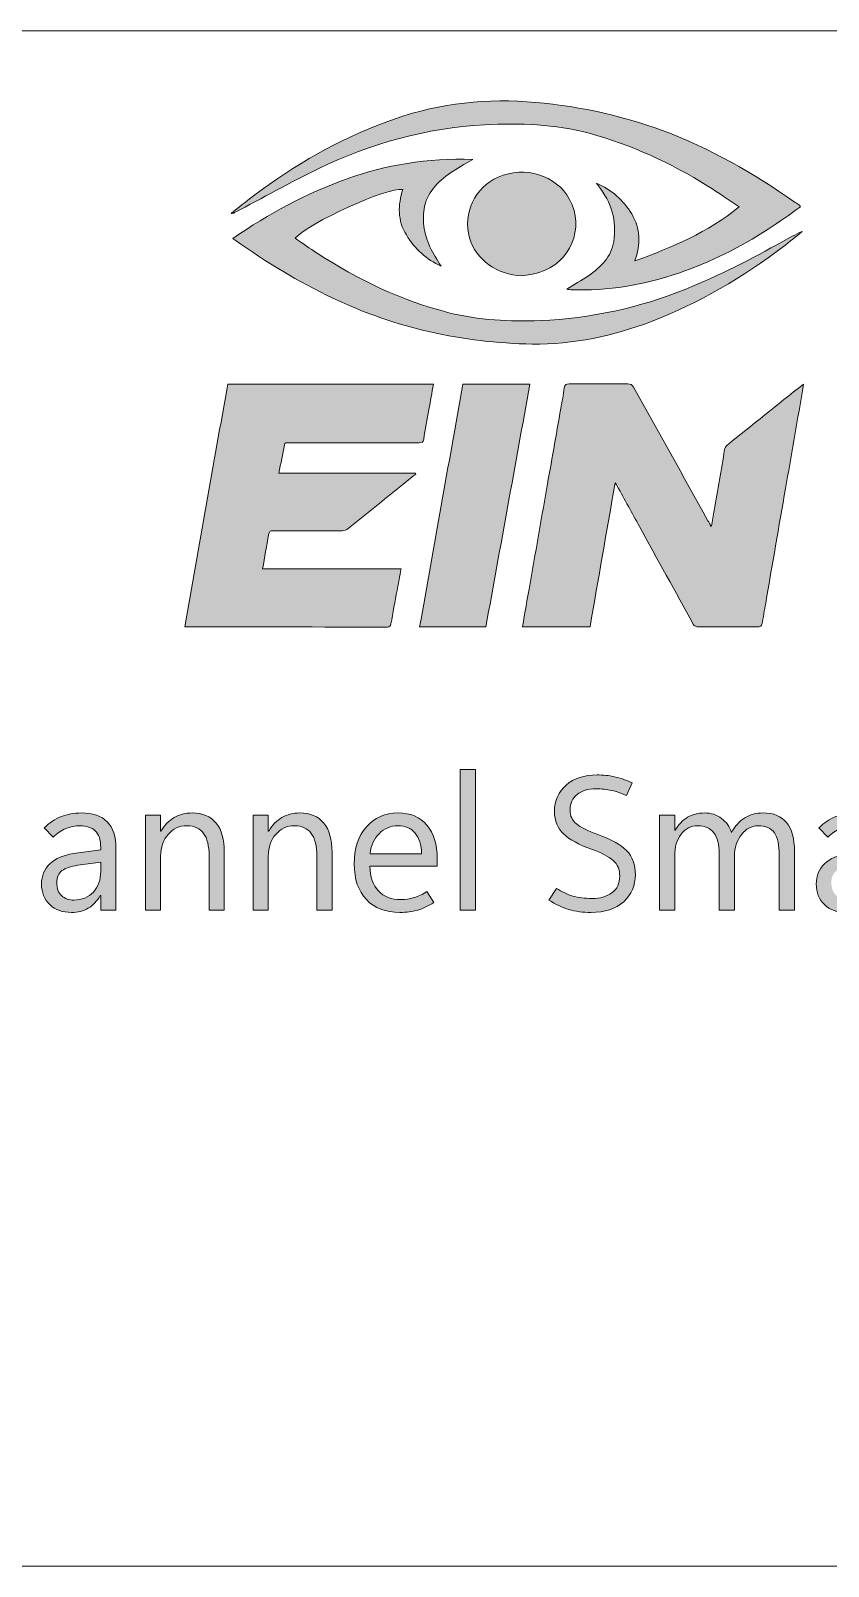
# Model space of a CAD drawing. Extents: x 0 to 482, y 0 to 298.
# Drawn here: x 151 to 305.5, y 0 to 297.7 of the extents above; entities that cross this region are included whole.
import ezdxf

# ---------------------------------------------------------------- set-up
doc = ezdxf.new("R2010")
doc.units = 0
doc.header["$MEASUREMENT"] = 0
doc.layers.add('Layer 1', color=7, linetype='Continuous')

# ---------------------------------------------------------------- blocks, each defined once
blk = doc.blocks.new('block 2')
at = {"layer": 'Layer 1', "true_color": 0x231f20}
h = blk.add_hatch(color=250, dxfattribs=at)
h.dxf.hatch_style = 2
edge = h.paths.add_edge_path()
edge.add_spline(control_points=[(300.09, 263.54), (297.99, 262.08), (295.95, 260.58), (293.83, 259.2), (288.41, 255.68), (282.65, 252.81), (276.53, 250.71), (269.75, 248.38), (262.8, 247.16), (255.61, 247.48), (255.36, 247.49), (255.11, 247.52), (254.87, 247.55), (254.83, 247.55), (254.79, 247.61), (254.8, 247.6), (256.2, 248.45), (257.66, 249.23), (259.01, 250.17), (261.37, 251.83), (263.48, 253.84), (263.93, 256.83), (264.52, 260.79), (263.47, 264.43), (260.94, 267.59), (260.81, 267.76), (260.67, 267.92), (260.57, 268.13), (263.51, 266.9), (265.74, 264.82), (267.39, 262.16), (269.15, 259.35), (269.11, 256.32), (268.03, 253.05), (275.22, 255.73), (282.16, 258.55), (288.2, 263.52), (286.1, 264.93), (284.16, 266.31), (282.14, 267.57), (274.95, 272.04), (267.35, 275.59), (259.14, 277.8), (252.49, 279.59), (245.74, 279.81), (238.92, 279.44), (227.61, 278.84), (216.92, 275.86), (206.78, 270.95), (201.25, 268.27), (195.89, 265.26), (190.46, 262.41), (190.27, 262.31), (190.08, 262.21), (189.79, 262.26), (191.24, 263.4), (192.67, 264.57), (194.15, 265.68), (202.09, 271.65), (210.61, 276.57), (219.95, 280.04), (228.71, 283.3), (237.72, 284.58), (247.05, 283.91), (256.09, 283.26), (264.87, 281.48), (273.36, 278.32), (282.59, 274.88), (291.04, 270.01), (299.09, 264.4), (299.36, 264.22), (299.63, 264.03), (299.89, 263.84), (299.93, 263.81), (299.95, 263.76), (300.09, 263.54)], knot_values=[0, 0, 0, 0, 1, 1, 1, 2, 2, 2, 3, 3, 3, 4, 4, 4, 5, 5, 5, 6, 6, 6, 7, 7, 7, 8, 8, 8, 9, 9, 9, 10, 10, 10, 11, 11, 11, 12, 12, 12, 13, 13, 13, 14, 14, 14, 15, 15, 15, 16, 16, 16, 17, 17, 17, 18, 18, 18, 19, 19, 19, 20, 20, 20, 21, 21, 21, 22, 22, 22, 23, 23, 23, 24, 24, 24, 25, 25, 25, 25], degree=3, periodic=0)
edge.add_line((300.09, 263.54), (300.09, 263.54))
h = blk.add_hatch(color=250, dxfattribs=at)
h.dxf.hatch_style = 2
edge = h.paths.add_edge_path()
edge.add_spline(control_points=[(190.12, 257.42), (204.18, 266.98), (219.1, 273.41), (236.59, 272.71), (235.02, 271.78), (233.6, 271.04), (232.3, 270.13), (229.81, 268.38), (227.65, 266.28), (227.17, 263.1), (226.79, 260.57), (227.24, 258.08), (228.31, 255.76), (228.91, 254.47), (229.74, 253.28), (230.47, 252.04), (227.62, 253.34), (225.39, 255.41), (223.74, 258.08), (222.01, 260.89), (222.1, 263.89), (223.05, 266.93), (219.97, 267.32), (204.83, 260.46), (202.22, 257.45), (203.64, 256.47), (205.04, 255.46), (206.48, 254.53), (214.4, 249.38), (222.8, 245.34), (232, 243.02), (237.82, 241.55), (243.73, 241.26), (249.7, 241.5), (259.44, 241.89), (268.82, 243.94), (277.85, 247.59), (284.35, 250.21), (290.56, 253.42), (296.67, 256.83), (297.88, 257.51), (299.09, 258.2), (300.41, 258.74), (299.21, 257.77), (298.02, 256.79), (296.8, 255.85), (288.94, 249.86), (280.5, 244.88), (271.25, 241.34), (263.81, 238.49), (256.13, 236.83), (248.12, 236.94), (234.61, 237.14), (221.72, 240.05), (209.5, 245.84), (202.84, 248.99), (196.58, 252.82), (190.57, 257.07), (190.47, 257.14), (190.38, 257.22), (190.12, 257.42)], knot_values=[0, 0, 0, 0, 1, 1, 1, 2, 2, 2, 3, 3, 3, 4, 4, 4, 5, 5, 5, 6, 6, 6, 7, 7, 7, 8, 8, 8, 9, 9, 9, 10, 10, 10, 11, 11, 11, 12, 12, 12, 13, 13, 13, 14, 14, 14, 15, 15, 15, 16, 16, 16, 17, 17, 17, 18, 18, 18, 19, 19, 19, 20, 20, 20, 20], degree=3, periodic=0)
edge.add_line((190.12, 257.42), (190.12, 257.42))
h = blk.add_hatch(color=250, dxfattribs=at)
h.dxf.hatch_style = 2
edge = h.paths.add_edge_path()
edge.add_spline(control_points=[(246.09, 250.15), (241.36, 250.31), (237.19, 253.31), (235.99, 257.53), (234.64, 262.31), (236.97, 267.24), (241.55, 269.3), (246.68, 271.59), (252.81, 269.68), (255.36, 264.99), (258.37, 259.43), (255.52, 252.59), (249.4, 250.79), (248.33, 250.48), (247.2, 250.36), (246.09, 250.15)], knot_values=[0, 0, 0, 0, 1, 1, 1, 2, 2, 2, 3, 3, 3, 4, 4, 4, 5, 5, 5, 5], degree=3, periodic=0)
edge.add_line((246.09, 250.15), (246.09, 250.15))
h = blk.add_hatch(color=250, dxfattribs=at)
h.dxf.hatch_style = 2
edge = h.paths.add_edge_path()
edge.add_spline(control_points=[(264.18, 210.03), (262.54, 200.61), (260.93, 191.38), (259.32, 182.14), (259.32, 182.14), (246.23, 182.14), (246.23, 182.14), (246.71, 184.83), (247.17, 187.47), (247.63, 190.11), (248.72, 196.33), (249.81, 202.55), (250.9, 208.77), (251.82, 214), (252.74, 219.23), (253.66, 224.46), (253.9, 225.79), (254.16, 227.12), (254.34, 228.46), (254.42, 229.07), (254.67, 229.22), (255.26, 229.22), (259.05, 229.19), (262.84, 229.19), (266.63, 229.22), (267.18, 229.22), (267.47, 229.04), (267.74, 228.57), (272.54, 219.94), (277.35, 211.32), (282.17, 202.7), (282.35, 202.37), (282.53, 202.05), (282.82, 201.55), (283.04, 202.72), (283.23, 203.71), (283.4, 204.7), (284.07, 208.63), (284.72, 212.56), (285.4, 216.48), (285.45, 216.77), (285.61, 217.12), (285.83, 217.3), (290.71, 221.23), (295.61, 225.14), (300.65, 229.17), (300.56, 228.5), (300.5, 227.98), (300.41, 227.46), (299.34, 221.29), (298.27, 215.12), (297.2, 208.94), (295.91, 201.54), (294.63, 194.13), (293.35, 186.73), (293.11, 185.34), (292.88, 183.96), (292.6, 182.59), (292.56, 182.39), (292.24, 182.11), (292.04, 182.11), (288.05, 182.08), (284.06, 182.08), (280.07, 182.11), (279.81, 182.12), (279.45, 182.41), (279.31, 182.66), (275.83, 188.95), (272.37, 195.26), (268.9, 201.56), (267.47, 204.17), (266.03, 206.78), (264.59, 209.4), (264.5, 209.57), (264.38, 209.72), (264.18, 210.03)], knot_values=[0, 0, 0, 0, 1, 1, 1, 2, 2, 2, 3, 3, 3, 4, 4, 4, 5, 5, 5, 6, 6, 6, 7, 7, 7, 8, 8, 8, 9, 9, 9, 10, 10, 10, 11, 11, 11, 12, 12, 12, 13, 13, 13, 14, 14, 14, 15, 15, 15, 16, 16, 16, 17, 17, 17, 18, 18, 18, 19, 19, 19, 20, 20, 20, 21, 21, 21, 22, 22, 22, 23, 23, 23, 24, 24, 24, 25, 25, 25, 25], degree=3, periodic=0)
edge.add_line((264.18, 210.03), (264.18, 210.03))
h = blk.add_hatch(color=250, dxfattribs=at)
h.dxf.hatch_style = 2
edge = h.paths.add_edge_path()
edge.add_spline(control_points=[(180.81, 182.14), (183.59, 197.84), (186.36, 213.48), (189.14, 229.16), (189.14, 229.16), (228.98, 229.16), (228.98, 229.16), (228.69, 227.5), (228.41, 225.88), (228.12, 224.25), (227.78, 222.33), (227.4, 220.41), (227.11, 218.48), (227.01, 217.84), (226.7, 217.81), (226.2, 217.81), (219.45, 217.82), (212.7, 217.82), (205.95, 217.82), (204.25, 217.82), (202.54, 217.82), (200.84, 217.82), (200.5, 217.82), (200.2, 217.84), (200.12, 217.38), (199.79, 215.58), (199.42, 213.79), (199.05, 211.9), (199.05, 211.9), (225.48, 211.9), (225.48, 211.9), (225.5, 211.85), (225.52, 211.8), (225.55, 211.74), (224.61, 210.98), (223.67, 210.21), (222.73, 209.45), (219.32, 206.68), (215.92, 203.91), (212.5, 201.16), (212.18, 200.91), (211.69, 200.75), (211.29, 200.75), (206.84, 200.72), (202.4, 200.72), (197.96, 200.75), (197.36, 200.75), (197.13, 200.59), (197.04, 199.99), (196.69, 197.81), (196.29, 195.64), (195.9, 193.39), (195.9, 193.39), (222.72, 193.39), (222.72, 193.39), (222.45, 191.93), (222.21, 190.55), (221.95, 189.18), (221.55, 187.01), (221.14, 184.85), (220.76, 182.67), (220.68, 182.26), (220.55, 182.08), (220.09, 182.08), (207.14, 182.09), (194.18, 182.09), (181.23, 182.09), (181.13, 182.09), (181.04, 182.11), (180.81, 182.14)], knot_values=[0, 0, 0, 0, 1, 1, 1, 2, 2, 2, 3, 3, 3, 4, 4, 4, 5, 5, 5, 6, 6, 6, 7, 7, 7, 8, 8, 8, 9, 9, 9, 10, 10, 10, 11, 11, 11, 12, 12, 12, 13, 13, 13, 14, 14, 14, 15, 15, 15, 16, 16, 16, 17, 17, 17, 18, 18, 18, 19, 19, 19, 20, 20, 20, 21, 21, 21, 22, 22, 22, 23, 23, 23, 23], degree=3, periodic=0)
edge.add_line((180.81, 182.14), (180.81, 182.14))
h = blk.add_hatch(color=250, dxfattribs=at)
h.dxf.hatch_style = 2
edge = h.paths.add_edge_path()
edge.add_spline(control_points=[(234.69, 229.16), (234.69, 229.16), (247.67, 229.16), (247.67, 229.16), (244.83, 213.45), (241.99, 197.8), (239.15, 182.13), (239.15, 182.13), (226.32, 182.13), (226.32, 182.13), (229.11, 197.82), (231.89, 213.46), (234.69, 229.16)], knot_values=[0, 0, 0, 0, 1, 1, 1, 2, 2, 2, 3, 3, 3, 4, 4, 4, 4], degree=3, periodic=0)
edge.add_line((234.69, 229.16), (234.69, 229.16))
at = {"layer": 'Layer 1', "lineweight": 0}
blk.add_lwpolyline([(0, 297.68), (481.89, 297.68), (481.89, 0), (0, 0), (0, 297.68)], dxfattribs=at)
for points, knots in [([(300.09, 263.54), (297.99, 262.08), (295.95, 260.58), (293.83, 259.2), (288.41, 255.68), (282.65, 252.81), (276.53, 250.71), (269.75, 248.38), (262.8, 247.16), (255.61, 247.48), (255.36, 247.49), (255.11, 247.52), (254.87, 247.55), (254.83, 247.55), (254.79, 247.61), (254.8, 247.6), (256.2, 248.45), (257.66, 249.23), (259.01, 250.17), (261.37, 251.83), (263.48, 253.84), (263.93, 256.83), (264.52, 260.79), (263.47, 264.43), (260.94, 267.59), (260.81, 267.76), (260.67, 267.92), (260.57, 268.13), (263.51, 266.9), (265.74, 264.82), (267.39, 262.16), (269.15, 259.35), (269.11, 256.32), (268.03, 253.05), (275.22, 255.73), (282.16, 258.55), (288.2, 263.52), (286.1, 264.93), (284.16, 266.31), (282.14, 267.57), (274.95, 272.04), (267.35, 275.59), (259.14, 277.8), (252.49, 279.59), (245.74, 279.81), (238.92, 279.44), (227.61, 278.84), (216.92, 275.86), (206.78, 270.95), (201.25, 268.27), (195.89, 265.26), (190.46, 262.41), (190.27, 262.31), (190.08, 262.21), (189.79, 262.26), (191.24, 263.4), (192.67, 264.57), (194.15, 265.68), (202.09, 271.65), (210.61, 276.57), (219.95, 280.04), (228.71, 283.3), (237.72, 284.58), (247.05, 283.91), (256.09, 283.26), (264.87, 281.48), (273.36, 278.32), (282.59, 274.88), (291.04, 270.01), (299.09, 264.4), (299.36, 264.22), (299.63, 264.03), (299.89, 263.84), (299.93, 263.81), (299.95, 263.76), (300.09, 263.54)], [0, 0, 0, 0, 1, 1, 1, 2, 2, 2, 3, 3, 3, 4, 4, 4, 5, 5, 5, 6, 6, 6, 7, 7, 7, 8, 8, 8, 9, 9, 9, 10, 10, 10, 11, 11, 11, 12, 12, 12, 13, 13, 13, 14, 14, 14, 15, 15, 15, 16, 16, 16, 17, 17, 17, 18, 18, 18, 19, 19, 19, 20, 20, 20, 21, 21, 21, 22, 22, 22, 23, 23, 23, 24, 24, 24, 25, 25, 25, 25]), ([(190.12, 257.42), (204.18, 266.98), (219.1, 273.41), (236.59, 272.71), (235.02, 271.78), (233.6, 271.04), (232.3, 270.13), (229.81, 268.38), (227.65, 266.28), (227.17, 263.1), (226.79, 260.57), (227.24, 258.08), (228.31, 255.76), (228.91, 254.47), (229.74, 253.28), (230.47, 252.04), (227.62, 253.34), (225.39, 255.41), (223.74, 258.08), (222.01, 260.89), (222.1, 263.89), (223.05, 266.93), (219.97, 267.32), (204.83, 260.46), (202.22, 257.45), (203.64, 256.47), (205.04, 255.46), (206.48, 254.53), (214.4, 249.38), (222.8, 245.34), (232, 243.02), (237.82, 241.55), (243.73, 241.26), (249.7, 241.5), (259.44, 241.89), (268.82, 243.94), (277.85, 247.59), (284.35, 250.21), (290.56, 253.42), (296.67, 256.83), (297.88, 257.51), (299.09, 258.2), (300.41, 258.74), (299.21, 257.77), (298.02, 256.79), (296.8, 255.85), (288.94, 249.86), (280.5, 244.88), (271.25, 241.34), (263.81, 238.49), (256.13, 236.83), (248.12, 236.94), (234.61, 237.14), (221.72, 240.05), (209.5, 245.84), (202.84, 248.99), (196.58, 252.82), (190.57, 257.07), (190.47, 257.14), (190.38, 257.22), (190.12, 257.42)], [0, 0, 0, 0, 1, 1, 1, 2, 2, 2, 3, 3, 3, 4, 4, 4, 5, 5, 5, 6, 6, 6, 7, 7, 7, 8, 8, 8, 9, 9, 9, 10, 10, 10, 11, 11, 11, 12, 12, 12, 13, 13, 13, 14, 14, 14, 15, 15, 15, 16, 16, 16, 17, 17, 17, 18, 18, 18, 19, 19, 19, 20, 20, 20, 20]), ([(246.09, 250.15), (241.36, 250.31), (237.19, 253.31), (235.99, 257.53), (234.64, 262.31), (236.97, 267.24), (241.55, 269.3), (246.68, 271.59), (252.81, 269.68), (255.36, 264.99), (258.37, 259.43), (255.52, 252.59), (249.4, 250.79), (248.33, 250.48), (247.2, 250.36), (246.09, 250.15)], [0, 0, 0, 0, 1, 1, 1, 2, 2, 2, 3, 3, 3, 4, 4, 4, 5, 5, 5, 5]), ([(264.18, 210.03), (262.54, 200.61), (260.93, 191.38), (259.32, 182.14), (259.32, 182.14), (246.23, 182.14), (246.23, 182.14), (246.71, 184.83), (247.17, 187.47), (247.63, 190.11), (248.72, 196.33), (249.81, 202.55), (250.9, 208.77), (251.82, 214), (252.74, 219.23), (253.66, 224.46), (253.9, 225.79), (254.16, 227.12), (254.34, 228.46), (254.42, 229.07), (254.67, 229.22), (255.26, 229.22), (259.05, 229.19), (262.84, 229.19), (266.63, 229.22), (267.18, 229.22), (267.47, 229.04), (267.74, 228.57), (272.54, 219.94), (277.35, 211.32), (282.17, 202.7), (282.35, 202.37), (282.53, 202.05), (282.82, 201.55), (283.04, 202.72), (283.23, 203.71), (283.4, 204.7), (284.07, 208.63), (284.72, 212.56), (285.4, 216.48), (285.45, 216.77), (285.61, 217.12), (285.83, 217.3), (290.71, 221.23), (295.61, 225.14), (300.65, 229.17), (300.56, 228.5), (300.5, 227.98), (300.41, 227.46), (299.34, 221.29), (298.27, 215.12), (297.2, 208.94), (295.91, 201.54), (294.63, 194.13), (293.35, 186.73), (293.11, 185.34), (292.88, 183.96), (292.6, 182.59), (292.56, 182.39), (292.24, 182.11), (292.04, 182.11), (288.05, 182.08), (284.06, 182.08), (280.07, 182.11), (279.81, 182.12), (279.45, 182.41), (279.31, 182.66), (275.83, 188.95), (272.37, 195.26), (268.9, 201.56), (267.47, 204.17), (266.03, 206.78), (264.59, 209.4), (264.5, 209.57), (264.38, 209.72), (264.18, 210.03)], [0, 0, 0, 0, 1, 1, 1, 2, 2, 2, 3, 3, 3, 4, 4, 4, 5, 5, 5, 6, 6, 6, 7, 7, 7, 8, 8, 8, 9, 9, 9, 10, 10, 10, 11, 11, 11, 12, 12, 12, 13, 13, 13, 14, 14, 14, 15, 15, 15, 16, 16, 16, 17, 17, 17, 18, 18, 18, 19, 19, 19, 20, 20, 20, 21, 21, 21, 22, 22, 22, 23, 23, 23, 24, 24, 24, 25, 25, 25, 25]), ([(180.81, 182.14), (183.59, 197.84), (186.36, 213.48), (189.14, 229.16), (189.14, 229.16), (228.98, 229.16), (228.98, 229.16), (228.69, 227.5), (228.41, 225.88), (228.12, 224.25), (227.78, 222.33), (227.4, 220.41), (227.11, 218.48), (227.01, 217.84), (226.7, 217.81), (226.2, 217.81), (219.45, 217.82), (212.7, 217.82), (205.95, 217.82), (204.25, 217.82), (202.54, 217.82), (200.84, 217.82), (200.5, 217.82), (200.2, 217.84), (200.12, 217.38), (199.79, 215.58), (199.42, 213.79), (199.05, 211.9), (199.05, 211.9), (225.48, 211.9), (225.48, 211.9), (225.5, 211.85), (225.52, 211.8), (225.55, 211.74), (224.61, 210.98), (223.67, 210.21), (222.73, 209.45), (219.32, 206.68), (215.92, 203.91), (212.5, 201.16), (212.18, 200.91), (211.69, 200.75), (211.29, 200.75), (206.84, 200.72), (202.4, 200.72), (197.96, 200.75), (197.36, 200.75), (197.13, 200.59), (197.04, 199.99), (196.69, 197.81), (196.29, 195.64), (195.9, 193.39), (195.9, 193.39), (222.72, 193.39), (222.72, 193.39), (222.45, 191.93), (222.21, 190.55), (221.95, 189.18), (221.55, 187.01), (221.14, 184.85), (220.76, 182.67), (220.68, 182.26), (220.55, 182.08), (220.09, 182.08), (207.14, 182.09), (194.18, 182.09), (181.23, 182.09), (181.13, 182.09), (181.04, 182.11), (180.81, 182.14)], [0, 0, 0, 0, 1, 1, 1, 2, 2, 2, 3, 3, 3, 4, 4, 4, 5, 5, 5, 6, 6, 6, 7, 7, 7, 8, 8, 8, 9, 9, 9, 10, 10, 10, 11, 11, 11, 12, 12, 12, 13, 13, 13, 14, 14, 14, 15, 15, 15, 16, 16, 16, 17, 17, 17, 18, 18, 18, 19, 19, 19, 20, 20, 20, 21, 21, 21, 22, 22, 22, 23, 23, 23, 23]), ([(234.69, 229.16), (234.69, 229.16), (247.67, 229.16), (247.67, 229.16), (244.83, 213.45), (241.99, 197.8), (239.15, 182.13), (239.15, 182.13), (226.32, 182.13), (226.32, 182.13), (229.11, 197.82), (231.89, 213.46), (234.69, 229.16)], [0, 0, 0, 0, 1, 1, 1, 2, 2, 2, 3, 3, 3, 4, 4, 4, 4])]:
    blk.add_open_spline(points, degree=3, knots=knots, dxfattribs=at)
blk = doc.blocks.new('block 3')
at = {"layer": 'Layer 1', "true_color": 0x231f20}
h = blk.add_hatch(color=250, dxfattribs=at)
h.dxf.hatch_style = 2
h.paths.add_polyline_path([(234.17, 127.18), (234.17, 154.46), (237.12, 154.46), (237.12, 127.18)])
h = blk.add_hatch(color=250, dxfattribs=at)
h.dxf.hatch_style = 2
edge = h.paths.add_edge_path()
edge.add_spline(control_points=[(251.35, 129.16), (251.35, 129.16), (252.83, 131.42), (252.83, 131.42), (253.88, 130.74), (254.94, 130.24), (256, 129.93), (257.05, 129.62), (258.28, 129.46), (259.68, 129.46), (261.26, 129.46), (262.55, 129.83), (263.56, 130.57), (264.58, 131.31), (265.08, 132.38), (265.08, 133.8), (265.08, 135.06), (264.65, 136.07), (263.8, 136.82), (262.94, 137.58), (261.53, 138.31), (259.58, 139.02), (257.15, 139.89), (255.36, 140.88), (254.19, 141.98), (253.02, 143.08), (252.43, 144.52), (252.43, 146.32), (252.43, 148.43), (253.19, 150.14), (254.71, 151.45), (256.23, 152.76), (258.22, 153.41), (260.69, 153.41), (261.84, 153.41), (262.97, 153.29), (264.08, 153.04), (265.18, 152.8), (266.32, 152.4), (267.49, 151.85), (267.49, 151.85), (266.36, 149.42), (266.36, 149.42), (265.38, 149.87), (264.42, 150.2), (263.49, 150.41), (262.56, 150.61), (261.56, 150.71), (260.48, 150.71), (258.93, 150.71), (257.71, 150.35), (256.81, 149.62), (255.91, 148.9), (255.46, 147.89), (255.46, 146.61), (255.46, 145.48), (255.87, 144.58), (256.7, 143.91), (257.53, 143.24), (258.9, 142.56), (260.84, 141.86), (263.43, 140.92), (265.29, 139.88), (266.41, 138.73), (267.54, 137.58), (268.11, 136.02), (268.11, 134.07), (268.11, 131.98), (267.35, 130.24), (265.84, 128.84), (264.33, 127.44), (262.2, 126.75), (259.47, 126.75), (257.93, 126.75), (256.52, 126.94), (255.22, 127.32), (253.93, 127.71), (252.64, 128.32), (251.35, 129.16)], knot_values=[0, 0, 0, 0, 1, 1, 1, 2, 2, 2, 3, 3, 3, 4, 4, 4, 5, 5, 5, 6, 6, 6, 7, 7, 7, 8, 8, 8, 9, 9, 9, 10, 10, 10, 11, 11, 11, 12, 12, 12, 13, 13, 13, 14, 14, 14, 15, 15, 15, 16, 16, 16, 17, 17, 17, 18, 18, 18, 19, 19, 19, 20, 20, 20, 21, 21, 21, 22, 22, 22, 23, 23, 23, 24, 24, 24, 25, 25, 25, 26, 26, 26, 26], degree=3, periodic=1)
h = blk.add_hatch(color=250, dxfattribs=at)
h.dxf.hatch_style = 2
edge = h.paths.add_edge_path()
edge.add_spline(control_points=[(167.49, 127.18), (167.49, 127.18), (164.54, 127.18), (164.54, 127.18), (164.54, 127.18), (164.54, 130.06), (164.54, 130.06), (164.54, 130.06), (164.46, 130.06), (164.46, 130.06), (163.83, 128.95), (163.04, 128.12), (162.12, 127.57), (161.19, 127.02), (160.1, 126.75), (158.87, 126.75), (157.14, 126.75), (155.74, 127.25), (154.68, 128.26), (153.61, 129.26), (153.07, 130.6), (153.07, 132.27), (153.07, 133.84), (153.61, 135.14), (154.69, 136.17), (155.77, 137.21), (157.3, 137.87), (159.28, 138.15), (159.28, 138.15), (164.54, 138.86), (164.54, 138.86), (164.54, 138.86), (164.54, 139.27), (164.54, 139.27), (164.54, 140.82), (164.18, 141.92), (163.46, 142.57), (162.74, 143.22), (161.78, 143.55), (160.58, 143.55), (159.62, 143.55), (158.69, 143.37), (157.81, 143.01), (156.92, 142.65), (156.08, 142.1), (155.31, 141.36), (155.31, 141.36), (153.58, 143.14), (153.58, 143.14), (154.61, 144.13), (155.71, 144.87), (156.87, 145.33), (158.03, 145.8), (159.33, 146.04), (160.76, 146.04), (162.99, 146.04), (164.67, 145.46), (165.8, 144.32), (166.92, 143.17), (167.49, 141.45), (167.49, 139.16), (167.49, 139.16), (167.49, 127.18), (167.49, 127.18)], knot_values=[0, 0, 0, 0, 1, 1, 1, 2, 2, 2, 3, 3, 3, 4, 4, 4, 5, 5, 5, 6, 6, 6, 7, 7, 7, 8, 8, 8, 9, 9, 9, 10, 10, 10, 11, 11, 11, 12, 12, 12, 13, 13, 13, 14, 14, 14, 15, 15, 15, 16, 16, 16, 17, 17, 17, 18, 18, 18, 19, 19, 19, 20, 20, 20, 21, 21, 21, 21], degree=3, periodic=1)
edge = h.paths.add_edge_path()
edge.add_spline(control_points=[(164.54, 134.66), (164.54, 134.66), (164.54, 136.5), (164.54, 136.5), (164.54, 136.5), (160.09, 135.89), (160.09, 135.89), (158.74, 135.69), (157.72, 135.35), (157.03, 134.86), (156.35, 134.37), (156.01, 133.59), (156.01, 132.54), (156.01, 131.44), (156.33, 130.59), (156.97, 130.01), (157.61, 129.43), (158.39, 129.14), (159.32, 129.14), (160.91, 129.14), (162.18, 129.66), (163.12, 130.7), (164.06, 131.75), (164.54, 133.07), (164.54, 134.66)], knot_values=[0, 0, 0, 0, 1, 1, 1, 2, 2, 2, 3, 3, 3, 4, 4, 4, 5, 5, 5, 6, 6, 6, 7, 7, 7, 8, 8, 8, 8], degree=3, periodic=1)
h = blk.add_hatch(color=250, dxfattribs=at)
h.dxf.hatch_style = 2
edge = h.paths.add_edge_path()
edge.add_spline(control_points=[(188.48, 127.18), (188.48, 127.18), (185.53, 127.18), (185.53, 127.18), (185.53, 127.18), (185.53, 137.69), (185.53, 137.69), (185.53, 139.64), (185.18, 141.11), (184.46, 142.08), (183.75, 143.06), (182.68, 143.55), (181.25, 143.55), (179.78, 143.55), (178.56, 143), (177.59, 141.89), (176.62, 140.78), (176.14, 139.38), (176.14, 137.69), (176.14, 137.69), (176.14, 127.18), (176.14, 127.18), (176.14, 127.18), (173.19, 127.18), (173.19, 127.18), (173.19, 127.18), (173.19, 145.6), (173.19, 145.6), (173.19, 145.6), (176.14, 145.6), (176.14, 145.6), (176.14, 145.6), (176.14, 142.54), (176.14, 142.54), (176.14, 142.54), (176.21, 142.54), (176.21, 142.54), (176.91, 143.71), (177.76, 144.58), (178.77, 145.16), (179.78, 145.74), (180.94, 146.04), (182.26, 146.04), (184.27, 146.04), (185.82, 145.38), (186.88, 144.08), (187.95, 142.78), (188.48, 140.9), (188.48, 138.44), (188.48, 138.44), (188.48, 127.18), (188.48, 127.18)], knot_values=[0, 0, 0, 0, 1, 1, 1, 2, 2, 2, 3, 3, 3, 4, 4, 4, 5, 5, 5, 6, 6, 6, 7, 7, 7, 8, 8, 8, 9, 9, 9, 10, 10, 10, 11, 11, 11, 12, 12, 12, 13, 13, 13, 14, 14, 14, 15, 15, 15, 16, 16, 16, 17, 17, 17, 17], degree=3, periodic=1)
h = blk.add_hatch(color=250, dxfattribs=at)
h.dxf.hatch_style = 2
edge = h.paths.add_edge_path()
edge.add_spline(control_points=[(209.34, 127.18), (209.34, 127.18), (206.39, 127.18), (206.39, 127.18), (206.39, 127.18), (206.39, 137.69), (206.39, 137.69), (206.39, 139.64), (206.03, 141.11), (205.32, 142.08), (204.6, 143.06), (203.53, 143.55), (202.11, 143.55), (200.63, 143.55), (199.41, 143), (198.44, 141.89), (197.48, 140.78), (197, 139.38), (197, 137.69), (197, 137.69), (197, 127.18), (197, 127.18), (197, 127.18), (194.04, 127.18), (194.04, 127.18), (194.04, 127.18), (194.04, 145.6), (194.04, 145.6), (194.04, 145.6), (197, 145.6), (197, 145.6), (197, 145.6), (197, 142.54), (197, 142.54), (197, 142.54), (197.07, 142.54), (197.07, 142.54), (197.76, 143.71), (198.62, 144.58), (199.62, 145.16), (200.63, 145.74), (201.79, 146.04), (203.11, 146.04), (205.13, 146.04), (206.67, 145.38), (207.74, 144.08), (208.81, 142.78), (209.34, 140.9), (209.34, 138.44), (209.34, 138.44), (209.34, 127.18), (209.34, 127.18)], knot_values=[0, 0, 0, 0, 1, 1, 1, 2, 2, 2, 3, 3, 3, 4, 4, 4, 5, 5, 5, 6, 6, 6, 7, 7, 7, 8, 8, 8, 9, 9, 9, 10, 10, 10, 11, 11, 11, 12, 12, 12, 13, 13, 13, 14, 14, 14, 15, 15, 15, 16, 16, 16, 17, 17, 17, 17], degree=3, periodic=1)
h = blk.add_hatch(color=250, dxfattribs=at)
h.dxf.hatch_style = 2
edge = h.paths.add_edge_path()
edge.add_spline(control_points=[(229.71, 135.72), (229.71, 135.72), (216.68, 135.72), (216.68, 135.72), (216.73, 133.65), (217.28, 132.05), (218.33, 130.93), (219.38, 129.81), (220.85, 129.25), (222.74, 129.25), (223.57, 129.25), (224.4, 129.37), (225.24, 129.62), (226.07, 129.86), (226.9, 130.25), (227.71, 130.79), (227.71, 130.79), (229.08, 128.69), (229.08, 128.69), (228.03, 128.02), (226.99, 127.53), (225.95, 127.21), (224.9, 126.9), (223.76, 126.75), (222.51, 126.75), (219.73, 126.75), (217.56, 127.57), (216, 129.23), (214.44, 130.88), (213.65, 133.19), (213.64, 136.16), (213.63, 139.12), (214.41, 141.51), (215.99, 143.32), (217.57, 145.13), (219.61, 146.04), (222.13, 146.04), (224.53, 146.04), (226.39, 145.25), (227.72, 143.69), (229.04, 142.12), (229.71, 139.95), (229.71, 137.18), (229.71, 137.18), (229.71, 135.72), (229.71, 135.72)], knot_values=[0, 0, 0, 0, 1, 1, 1, 2, 2, 2, 3, 3, 3, 4, 4, 4, 5, 5, 5, 6, 6, 6, 7, 7, 7, 8, 8, 8, 9, 9, 9, 10, 10, 10, 11, 11, 11, 12, 12, 12, 13, 13, 13, 14, 14, 14, 15, 15, 15, 15], degree=3, periodic=1)
edge = h.paths.add_edge_path()
edge.add_spline(control_points=[(226.69, 138.14), (226.67, 139.84), (226.26, 141.17), (225.44, 142.12), (224.63, 143.08), (223.51, 143.55), (222.08, 143.55), (220.68, 143.55), (219.48, 143.06), (218.51, 142.08), (217.53, 141.11), (216.93, 139.79), (216.72, 138.14), (216.72, 138.14), (226.69, 138.14), (226.69, 138.14)], knot_values=[0, 0, 0, 0, 1, 1, 1, 2, 2, 2, 3, 3, 3, 4, 4, 4, 5, 5, 5, 5], degree=3, periodic=1)
h = blk.add_hatch(color=250, dxfattribs=at)
h.dxf.hatch_style = 2
edge = h.paths.add_edge_path()
edge.add_spline(control_points=[(298.93, 127.18), (298.93, 127.18), (295.98, 127.18), (295.98, 127.18), (295.98, 127.18), (295.98, 137.76), (295.98, 137.76), (295.98, 139.8), (295.66, 141.27), (295.03, 142.18), (294.4, 143.1), (293.34, 143.55), (291.86, 143.55), (290.6, 143.55), (289.53, 142.98), (288.65, 141.82), (287.76, 140.67), (287.32, 139.29), (287.32, 137.69), (287.32, 137.69), (287.32, 127.18), (287.32, 127.18), (287.32, 127.18), (284.37, 127.18), (284.37, 127.18), (284.37, 127.18), (284.37, 138.12), (284.37, 138.12), (284.37, 139.93), (284.02, 141.29), (283.33, 142.19), (282.63, 143.1), (281.58, 143.55), (280.18, 143.55), (278.88, 143.55), (277.82, 143.01), (276.98, 141.92), (276.14, 140.84), (275.72, 139.42), (275.72, 137.69), (275.72, 137.69), (275.72, 127.18), (275.72, 127.18), (275.72, 127.18), (272.77, 127.18), (272.77, 127.18), (272.77, 127.18), (272.77, 145.6), (272.77, 145.6), (272.77, 145.6), (275.72, 145.6), (275.72, 145.6), (275.72, 145.6), (275.72, 142.69), (275.72, 142.69), (275.72, 142.69), (275.79, 142.69), (275.79, 142.69), (276.45, 143.8), (277.26, 144.64), (278.21, 145.2), (279.16, 145.76), (280.26, 146.04), (281.51, 146.04), (282.77, 146.04), (283.87, 145.68), (284.8, 144.98), (285.74, 144.28), (286.38, 143.36), (286.73, 142.22), (287.41, 143.49), (288.26, 144.45), (289.28, 145.08), (290.3, 145.72), (291.49, 146.04), (292.85, 146.04), (294.87, 146.04), (296.39, 145.41), (297.41, 144.16), (298.42, 142.92), (298.93, 141.04), (298.93, 138.53), (298.93, 138.53), (298.93, 127.18), (298.93, 127.18)], knot_values=[0, 0, 0, 0, 1, 1, 1, 2, 2, 2, 3, 3, 3, 4, 4, 4, 5, 5, 5, 6, 6, 6, 7, 7, 7, 8, 8, 8, 9, 9, 9, 10, 10, 10, 11, 11, 11, 12, 12, 12, 13, 13, 13, 14, 14, 14, 15, 15, 15, 16, 16, 16, 17, 17, 17, 18, 18, 18, 19, 19, 19, 20, 20, 20, 21, 21, 21, 22, 22, 22, 23, 23, 23, 24, 24, 24, 25, 25, 25, 26, 26, 26, 27, 27, 27, 28, 28, 28, 28], degree=3, periodic=1)
h = blk.add_hatch(color=250, dxfattribs=at)
h.dxf.hatch_style = 2
edge = h.paths.add_edge_path()
edge.add_spline(control_points=[(317.55, 127.18), (317.55, 127.18), (314.6, 127.18), (314.6, 127.18), (314.6, 127.18), (314.6, 130.06), (314.6, 130.06), (314.6, 130.06), (314.53, 130.06), (314.53, 130.06), (313.89, 128.95), (313.11, 128.12), (312.18, 127.57), (311.25, 127.02), (310.17, 126.75), (308.93, 126.75), (307.21, 126.75), (305.81, 127.25), (304.74, 128.26), (303.67, 129.26), (303.14, 130.6), (303.14, 132.27), (303.14, 133.84), (303.68, 135.14), (304.76, 136.17), (305.84, 137.21), (307.37, 137.87), (309.35, 138.15), (309.35, 138.15), (314.6, 138.86), (314.6, 138.86), (314.6, 138.86), (314.6, 139.27), (314.6, 139.27), (314.6, 140.82), (314.24, 141.92), (313.52, 142.57), (312.8, 143.22), (311.84, 143.55), (310.64, 143.55), (309.68, 143.55), (308.76, 143.37), (307.87, 143.01), (306.98, 142.65), (306.15, 142.1), (305.37, 141.36), (305.37, 141.36), (303.64, 143.14), (303.64, 143.14), (304.67, 144.13), (305.77, 144.87), (306.94, 145.33), (308.1, 145.8), (309.39, 146.04), (310.82, 146.04), (313.05, 146.04), (314.73, 145.46), (315.86, 144.32), (316.99, 143.17), (317.55, 141.45), (317.55, 139.16), (317.55, 139.16), (317.55, 127.18), (317.55, 127.18)], knot_values=[0, 0, 0, 0, 1, 1, 1, 2, 2, 2, 3, 3, 3, 4, 4, 4, 5, 5, 5, 6, 6, 6, 7, 7, 7, 8, 8, 8, 9, 9, 9, 10, 10, 10, 11, 11, 11, 12, 12, 12, 13, 13, 13, 14, 14, 14, 15, 15, 15, 16, 16, 16, 17, 17, 17, 18, 18, 18, 19, 19, 19, 20, 20, 20, 21, 21, 21, 21], degree=3, periodic=1)
edge = h.paths.add_edge_path()
edge.add_spline(control_points=[(314.6, 134.66), (314.6, 134.66), (314.6, 136.5), (314.6, 136.5), (314.6, 136.5), (310.16, 135.89), (310.16, 135.89), (308.8, 135.69), (307.78, 135.35), (307.1, 134.86), (306.41, 134.37), (306.07, 133.59), (306.07, 132.54), (306.07, 131.44), (306.39, 130.59), (307.03, 130.01), (307.68, 129.43), (308.46, 129.14), (309.38, 129.14), (310.98, 129.14), (312.25, 129.66), (313.19, 130.7), (314.13, 131.75), (314.6, 133.07), (314.6, 134.66)], knot_values=[0, 0, 0, 0, 1, 1, 1, 2, 2, 2, 3, 3, 3, 4, 4, 4, 5, 5, 5, 6, 6, 6, 7, 7, 7, 8, 8, 8, 8], degree=3, periodic=1)
at = {"layer": 'Layer 1', "lineweight": 0}
blk.add_lwpolyline([(234.17, 127.18), (234.17, 154.46), (237.12, 154.46), (237.12, 127.18), (234.17, 127.18)], dxfattribs=at)
for points, knots in [([(251.35, 129.16), (251.35, 129.16), (252.83, 131.42), (252.83, 131.42), (253.88, 130.74), (254.94, 130.24), (256, 129.93), (257.05, 129.62), (258.28, 129.46), (259.68, 129.46), (261.26, 129.46), (262.55, 129.83), (263.56, 130.57), (264.58, 131.31), (265.08, 132.38), (265.08, 133.8), (265.08, 135.06), (264.65, 136.07), (263.8, 136.82), (262.94, 137.58), (261.53, 138.31), (259.58, 139.02), (257.15, 139.89), (255.36, 140.88), (254.19, 141.98), (253.02, 143.08), (252.43, 144.52), (252.43, 146.32), (252.43, 148.43), (253.19, 150.14), (254.71, 151.45), (256.23, 152.76), (258.22, 153.41), (260.69, 153.41), (261.84, 153.41), (262.97, 153.29), (264.08, 153.04), (265.18, 152.8), (266.32, 152.4), (267.49, 151.85), (267.49, 151.85), (266.36, 149.42), (266.36, 149.42), (265.38, 149.87), (264.42, 150.2), (263.49, 150.41), (262.56, 150.61), (261.56, 150.71), (260.48, 150.71), (258.93, 150.71), (257.71, 150.35), (256.81, 149.62), (255.91, 148.9), (255.46, 147.89), (255.46, 146.61), (255.46, 145.48), (255.87, 144.58), (256.7, 143.91), (257.53, 143.24), (258.9, 142.56), (260.84, 141.86), (263.43, 140.92), (265.29, 139.88), (266.41, 138.73), (267.54, 137.58), (268.11, 136.02), (268.11, 134.07), (268.11, 131.98), (267.35, 130.24), (265.84, 128.84), (264.33, 127.44), (262.2, 126.75), (259.47, 126.75), (257.93, 126.75), (256.52, 126.94), (255.22, 127.32), (253.93, 127.71), (252.64, 128.32), (251.35, 129.16)], [0, 0, 0, 0, 1, 1, 1, 2, 2, 2, 3, 3, 3, 4, 4, 4, 5, 5, 5, 6, 6, 6, 7, 7, 7, 8, 8, 8, 9, 9, 9, 10, 10, 10, 11, 11, 11, 12, 12, 12, 13, 13, 13, 14, 14, 14, 15, 15, 15, 16, 16, 16, 17, 17, 17, 18, 18, 18, 19, 19, 19, 20, 20, 20, 21, 21, 21, 22, 22, 22, 23, 23, 23, 24, 24, 24, 25, 25, 25, 26, 26, 26, 26]), ([(167.49, 127.18), (167.49, 127.18), (164.54, 127.18), (164.54, 127.18), (164.54, 127.18), (164.54, 130.06), (164.54, 130.06), (164.54, 130.06), (164.46, 130.06), (164.46, 130.06), (163.83, 128.95), (163.04, 128.12), (162.12, 127.57), (161.19, 127.02), (160.1, 126.75), (158.87, 126.75), (157.14, 126.75), (155.74, 127.25), (154.68, 128.26), (153.61, 129.26), (153.07, 130.6), (153.07, 132.27), (153.07, 133.84), (153.61, 135.14), (154.69, 136.17), (155.77, 137.21), (157.3, 137.87), (159.28, 138.15), (159.28, 138.15), (164.54, 138.86), (164.54, 138.86), (164.54, 138.86), (164.54, 139.27), (164.54, 139.27), (164.54, 140.82), (164.18, 141.92), (163.46, 142.57), (162.74, 143.22), (161.78, 143.55), (160.58, 143.55), (159.62, 143.55), (158.69, 143.37), (157.81, 143.01), (156.92, 142.65), (156.08, 142.1), (155.31, 141.36), (155.31, 141.36), (153.58, 143.14), (153.58, 143.14), (154.61, 144.13), (155.71, 144.87), (156.87, 145.33), (158.03, 145.8), (159.33, 146.04), (160.76, 146.04), (162.99, 146.04), (164.67, 145.46), (165.8, 144.32), (166.92, 143.17), (167.49, 141.45), (167.49, 139.16), (167.49, 139.16), (167.49, 127.18), (167.49, 127.18)], [0, 0, 0, 0, 1, 1, 1, 2, 2, 2, 3, 3, 3, 4, 4, 4, 5, 5, 5, 6, 6, 6, 7, 7, 7, 8, 8, 8, 9, 9, 9, 10, 10, 10, 11, 11, 11, 12, 12, 12, 13, 13, 13, 14, 14, 14, 15, 15, 15, 16, 16, 16, 17, 17, 17, 18, 18, 18, 19, 19, 19, 20, 20, 20, 21, 21, 21, 21]), ([(188.48, 127.18), (188.48, 127.18), (185.53, 127.18), (185.53, 127.18), (185.53, 127.18), (185.53, 137.69), (185.53, 137.69), (185.53, 139.64), (185.18, 141.11), (184.46, 142.08), (183.75, 143.06), (182.68, 143.55), (181.25, 143.55), (179.78, 143.55), (178.56, 143), (177.59, 141.89), (176.62, 140.78), (176.14, 139.38), (176.14, 137.69), (176.14, 137.69), (176.14, 127.18), (176.14, 127.18), (176.14, 127.18), (173.19, 127.18), (173.19, 127.18), (173.19, 127.18), (173.19, 145.6), (173.19, 145.6), (173.19, 145.6), (176.14, 145.6), (176.14, 145.6), (176.14, 145.6), (176.14, 142.54), (176.14, 142.54), (176.14, 142.54), (176.21, 142.54), (176.21, 142.54), (176.91, 143.71), (177.76, 144.58), (178.77, 145.16), (179.78, 145.74), (180.94, 146.04), (182.26, 146.04), (184.27, 146.04), (185.82, 145.38), (186.88, 144.08), (187.95, 142.78), (188.48, 140.9), (188.48, 138.44), (188.48, 138.44), (188.48, 127.18), (188.48, 127.18)], [0, 0, 0, 0, 1, 1, 1, 2, 2, 2, 3, 3, 3, 4, 4, 4, 5, 5, 5, 6, 6, 6, 7, 7, 7, 8, 8, 8, 9, 9, 9, 10, 10, 10, 11, 11, 11, 12, 12, 12, 13, 13, 13, 14, 14, 14, 15, 15, 15, 16, 16, 16, 17, 17, 17, 17]), ([(209.34, 127.18), (209.34, 127.18), (206.39, 127.18), (206.39, 127.18), (206.39, 127.18), (206.39, 137.69), (206.39, 137.69), (206.39, 139.64), (206.03, 141.11), (205.32, 142.08), (204.6, 143.06), (203.53, 143.55), (202.11, 143.55), (200.63, 143.55), (199.41, 143), (198.44, 141.89), (197.48, 140.78), (197, 139.38), (197, 137.69), (197, 137.69), (197, 127.18), (197, 127.18), (197, 127.18), (194.04, 127.18), (194.04, 127.18), (194.04, 127.18), (194.04, 145.6), (194.04, 145.6), (194.04, 145.6), (197, 145.6), (197, 145.6), (197, 145.6), (197, 142.54), (197, 142.54), (197, 142.54), (197.07, 142.54), (197.07, 142.54), (197.76, 143.71), (198.62, 144.58), (199.62, 145.16), (200.63, 145.74), (201.79, 146.04), (203.11, 146.04), (205.13, 146.04), (206.67, 145.38), (207.74, 144.08), (208.81, 142.78), (209.34, 140.9), (209.34, 138.44), (209.34, 138.44), (209.34, 127.18), (209.34, 127.18)], [0, 0, 0, 0, 1, 1, 1, 2, 2, 2, 3, 3, 3, 4, 4, 4, 5, 5, 5, 6, 6, 6, 7, 7, 7, 8, 8, 8, 9, 9, 9, 10, 10, 10, 11, 11, 11, 12, 12, 12, 13, 13, 13, 14, 14, 14, 15, 15, 15, 16, 16, 16, 17, 17, 17, 17]), ([(229.71, 135.72), (229.71, 135.72), (216.68, 135.72), (216.68, 135.72), (216.73, 133.65), (217.28, 132.05), (218.33, 130.93), (219.38, 129.81), (220.85, 129.25), (222.74, 129.25), (223.57, 129.25), (224.4, 129.37), (225.24, 129.62), (226.07, 129.86), (226.9, 130.25), (227.71, 130.79), (227.71, 130.79), (229.08, 128.69), (229.08, 128.69), (228.03, 128.02), (226.99, 127.53), (225.95, 127.21), (224.9, 126.9), (223.76, 126.75), (222.51, 126.75), (219.73, 126.75), (217.56, 127.57), (216, 129.23), (214.44, 130.88), (213.65, 133.19), (213.64, 136.16), (213.63, 139.12), (214.41, 141.51), (215.99, 143.32), (217.57, 145.13), (219.61, 146.04), (222.13, 146.04), (224.53, 146.04), (226.39, 145.25), (227.72, 143.69), (229.04, 142.12), (229.71, 139.95), (229.71, 137.18), (229.71, 137.18), (229.71, 135.72), (229.71, 135.72)], [0, 0, 0, 0, 1, 1, 1, 2, 2, 2, 3, 3, 3, 4, 4, 4, 5, 5, 5, 6, 6, 6, 7, 7, 7, 8, 8, 8, 9, 9, 9, 10, 10, 10, 11, 11, 11, 12, 12, 12, 13, 13, 13, 14, 14, 14, 15, 15, 15, 15]), ([(298.93, 127.18), (298.93, 127.18), (295.98, 127.18), (295.98, 127.18), (295.98, 127.18), (295.98, 137.76), (295.98, 137.76), (295.98, 139.8), (295.66, 141.27), (295.03, 142.18), (294.4, 143.1), (293.34, 143.55), (291.86, 143.55), (290.6, 143.55), (289.53, 142.98), (288.65, 141.82), (287.76, 140.67), (287.32, 139.29), (287.32, 137.69), (287.32, 137.69), (287.32, 127.18), (287.32, 127.18), (287.32, 127.18), (284.37, 127.18), (284.37, 127.18), (284.37, 127.18), (284.37, 138.12), (284.37, 138.12), (284.37, 139.93), (284.02, 141.29), (283.33, 142.19), (282.63, 143.1), (281.58, 143.55), (280.18, 143.55), (278.88, 143.55), (277.82, 143.01), (276.98, 141.92), (276.14, 140.84), (275.72, 139.42), (275.72, 137.69), (275.72, 137.69), (275.72, 127.18), (275.72, 127.18), (275.72, 127.18), (272.77, 127.18), (272.77, 127.18), (272.77, 127.18), (272.77, 145.6), (272.77, 145.6), (272.77, 145.6), (275.72, 145.6), (275.72, 145.6), (275.72, 145.6), (275.72, 142.69), (275.72, 142.69), (275.72, 142.69), (275.79, 142.69), (275.79, 142.69), (276.45, 143.8), (277.26, 144.64), (278.21, 145.2), (279.16, 145.76), (280.26, 146.04), (281.51, 146.04), (282.77, 146.04), (283.87, 145.68), (284.8, 144.98), (285.74, 144.28), (286.38, 143.36), (286.73, 142.22), (287.41, 143.49), (288.26, 144.45), (289.28, 145.08), (290.3, 145.72), (291.49, 146.04), (292.85, 146.04), (294.87, 146.04), (296.39, 145.41), (297.41, 144.16), (298.42, 142.92), (298.93, 141.04), (298.93, 138.53), (298.93, 138.53), (298.93, 127.18), (298.93, 127.18)], [0, 0, 0, 0, 1, 1, 1, 2, 2, 2, 3, 3, 3, 4, 4, 4, 5, 5, 5, 6, 6, 6, 7, 7, 7, 8, 8, 8, 9, 9, 9, 10, 10, 10, 11, 11, 11, 12, 12, 12, 13, 13, 13, 14, 14, 14, 15, 15, 15, 16, 16, 16, 17, 17, 17, 18, 18, 18, 19, 19, 19, 20, 20, 20, 21, 21, 21, 22, 22, 22, 23, 23, 23, 24, 24, 24, 25, 25, 25, 26, 26, 26, 27, 27, 27, 28, 28, 28, 28]), ([(317.55, 127.18), (317.55, 127.18), (314.6, 127.18), (314.6, 127.18), (314.6, 127.18), (314.6, 130.06), (314.6, 130.06), (314.6, 130.06), (314.53, 130.06), (314.53, 130.06), (313.89, 128.95), (313.11, 128.12), (312.18, 127.57), (311.25, 127.02), (310.17, 126.75), (308.93, 126.75), (307.21, 126.75), (305.81, 127.25), (304.74, 128.26), (303.67, 129.26), (303.14, 130.6), (303.14, 132.27), (303.14, 133.84), (303.68, 135.14), (304.76, 136.17), (305.84, 137.21), (307.37, 137.87), (309.35, 138.15), (309.35, 138.15), (314.6, 138.86), (314.6, 138.86), (314.6, 138.86), (314.6, 139.27), (314.6, 139.27), (314.6, 140.82), (314.24, 141.92), (313.52, 142.57), (312.8, 143.22), (311.84, 143.55), (310.64, 143.55), (309.68, 143.55), (308.76, 143.37), (307.87, 143.01), (306.98, 142.65), (306.15, 142.1), (305.37, 141.36), (305.37, 141.36), (303.64, 143.14), (303.64, 143.14), (304.67, 144.13), (305.77, 144.87), (306.94, 145.33), (308.1, 145.8), (309.39, 146.04), (310.82, 146.04), (313.05, 146.04), (314.73, 145.46), (315.86, 144.32), (316.99, 143.17), (317.55, 141.45), (317.55, 139.16), (317.55, 139.16), (317.55, 127.18), (317.55, 127.18)], [0, 0, 0, 0, 1, 1, 1, 2, 2, 2, 3, 3, 3, 4, 4, 4, 5, 5, 5, 6, 6, 6, 7, 7, 7, 8, 8, 8, 9, 9, 9, 10, 10, 10, 11, 11, 11, 12, 12, 12, 13, 13, 13, 14, 14, 14, 15, 15, 15, 16, 16, 16, 17, 17, 17, 18, 18, 18, 19, 19, 19, 20, 20, 20, 21, 21, 21, 21]), ([(226.69, 138.14), (226.67, 139.84), (226.26, 141.17), (225.44, 142.12), (224.63, 143.08), (223.51, 143.55), (222.08, 143.55), (220.68, 143.55), (219.48, 143.06), (218.51, 142.08), (217.53, 141.11), (216.93, 139.79), (216.72, 138.14), (216.72, 138.14), (226.69, 138.14), (226.69, 138.14)], [0, 0, 0, 0, 1, 1, 1, 2, 2, 2, 3, 3, 3, 4, 4, 4, 5, 5, 5, 5]), ([(164.54, 134.66), (164.54, 134.66), (164.54, 136.5), (164.54, 136.5), (164.54, 136.5), (160.09, 135.89), (160.09, 135.89), (158.74, 135.69), (157.72, 135.35), (157.03, 134.86), (156.35, 134.37), (156.01, 133.59), (156.01, 132.54), (156.01, 131.44), (156.33, 130.59), (156.97, 130.01), (157.61, 129.43), (158.39, 129.14), (159.32, 129.14), (160.91, 129.14), (162.18, 129.66), (163.12, 130.7), (164.06, 131.75), (164.54, 133.07), (164.54, 134.66)], [0, 0, 0, 0, 1, 1, 1, 2, 2, 2, 3, 3, 3, 4, 4, 4, 5, 5, 5, 6, 6, 6, 7, 7, 7, 8, 8, 8, 8])]:
    blk.add_open_spline(points, degree=3, knots=knots, dxfattribs=at)

msp = doc.modelspace()

# ---------------------------------------------------------------- block references
at = {"layer": 'Layer 1'}
for name in ['block 2', 'block 3']:
    msp.add_blockref(name, (0, 0), dxfattribs=at)

doc.saveas('drawing.dxf')
